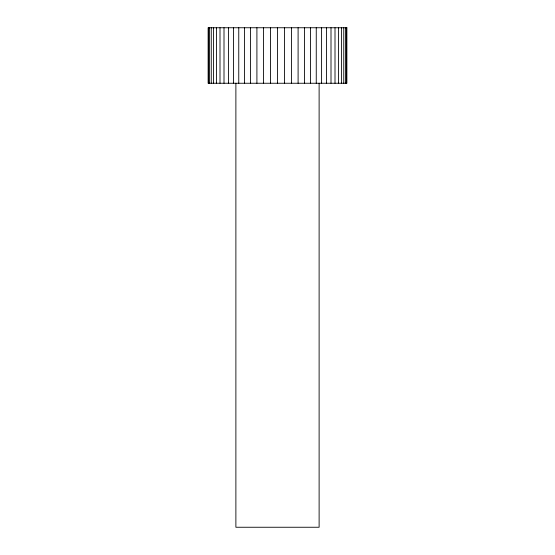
<?xml version="1.0" encoding="UTF-8"?>
<svg xmlns="http://www.w3.org/2000/svg" width="555" height="555" viewBox="0 0 555 555"><rect width="100%" height="100%" fill="white"/><g stroke="black" fill="none" stroke-linecap="round" stroke-linejoin="round"><path stroke-width="0.83" d="M346.521 27.75L346.521 83.25M345.467 27.75L345.467 83.25M343.753 27.75L343.753 83.25M341.408 27.75L341.408 83.25M338.488 27.75L338.488 83.25M335.005 27.75L335.005 83.25M331.002 27.75L331.002 83.25M326.52 27.75L326.52 83.25M321.595 27.75L321.595 83.25M319.118 83.25L319.118 527.25L235.882 527.25L235.882 83.25M316.253 27.75L316.253 83.25M310.529 27.75L310.529 83.25M304.466 27.75L304.466 83.25M298.097 27.75L298.097 83.25M291.458 27.75L291.458 83.25M284.576 27.75L284.576 83.25M277.5 27.75L277.5 83.25M270.431 27.75L270.431 83.25M263.549 27.75L263.549 83.25M256.909 27.75L256.909 83.25M250.541 27.75L250.541 83.25M244.484 27.75L244.484 83.25M238.761 27.75L238.761 83.25M233.419 27.75L233.419 83.25M228.487 27.75L228.487 83.25M224.005 27.75L224.005 83.25M220.002 27.75L220.002 83.25M216.526 27.75L216.526 83.25M213.592 27.75L213.592 83.25M211.261 27.75L211.261 83.25M209.54 27.75L209.54 83.25M208.486 27.75L208.486 83.25M346.875 27.75L208.125 27.75L208.125 83.25L346.875 83.25L346.875 27.75"/></g></svg>
